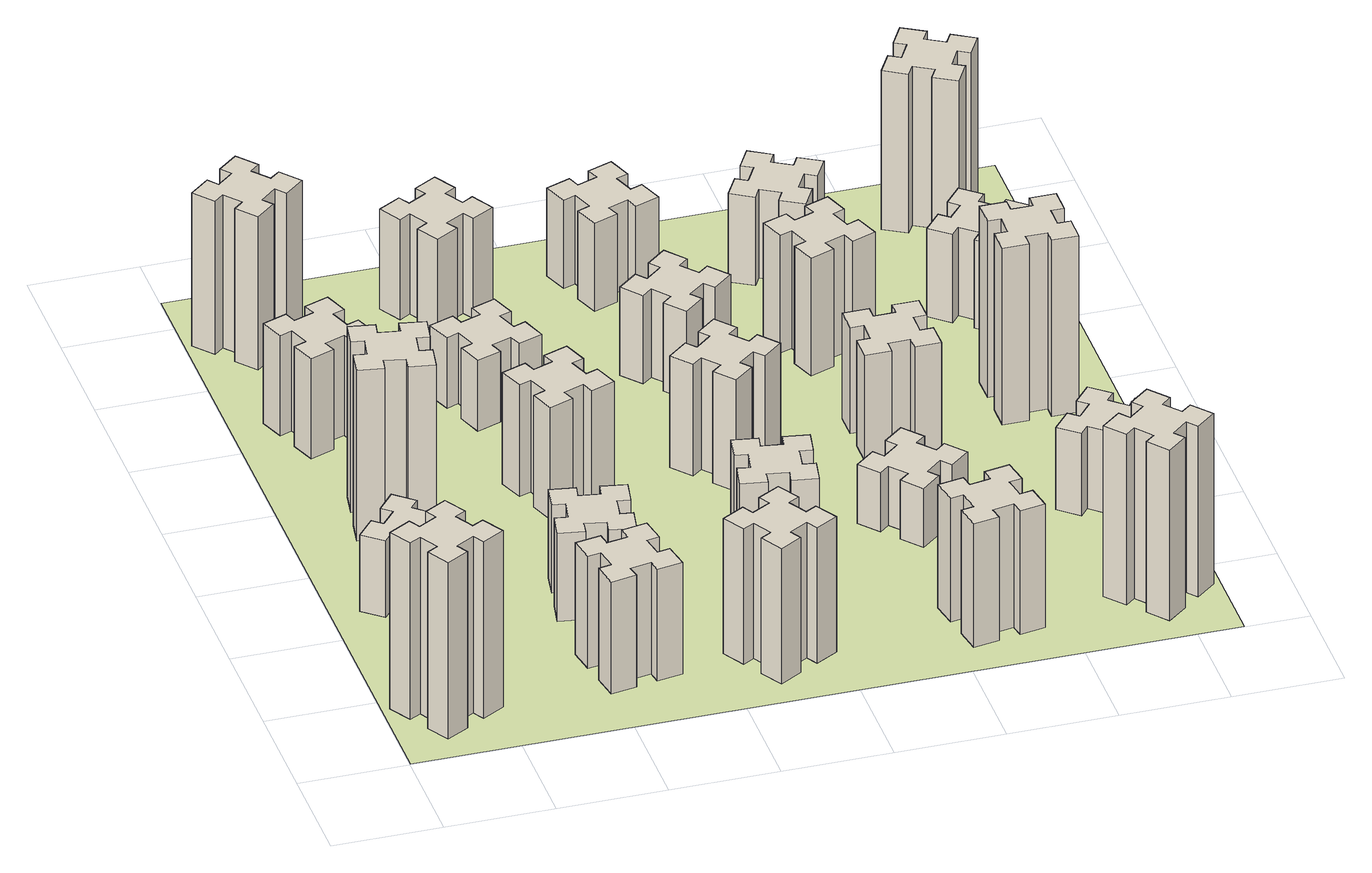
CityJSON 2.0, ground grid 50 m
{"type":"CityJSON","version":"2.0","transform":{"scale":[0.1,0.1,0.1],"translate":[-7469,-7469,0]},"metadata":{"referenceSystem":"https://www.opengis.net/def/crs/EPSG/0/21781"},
"CityObjects":{
"building1":{"type":"Building","attributes":{"class":"1000","function":"1000","usage":"1000","yearOfConstruction":2016,"roofType":"1000","measuredHeight":90,"storeysAboveGround":30,"storeysBelowGround":0},"geometry":[{"type":"Solid","lod":"1","boundaries":[[[[0,1,2,3,4,5,6,7,8,9,10,11,12,13,14,15,16,17,18,19]],[[17,16,20,21]],[[16,15,22,20]],[[15,14,23,22]],[[14,13,24,23]],[[13,12,25,24]],[[12,11,26,25]],[[11,10,27,26]],[[10,9,28,27]],[[9,8,29,28]],[[8,7,30,29]],[[7,6,31,30]],[[6,5,32,31]],[[5,4,33,32]],[[4,3,34,33]],[[3,2,35,34]],[[2,1,36,35]],[[1,0,37,36]],[[0,19,38,37]],[[19,18,39,38]],[[18,17,21,39]],[[24,25,26,27,28,29,30,31,32,33,34,35,36,37,38,39,21,20,22,23]]]]}]},
"building2":{"type":"Building","attributes":{"class":"1000","function":"1000","usage":"1000","yearOfConstruction":2016,"roofType":"1000","measuredHeight":39,"storeysAboveGround":30,"storeysBelowGround":0},"geometry":[{"type":"Solid","lod":"1","boundaries":[[[[40,41,42,43,44,45,46,47,48,49,50,51,52,53,54,55,56,57,58,59]],[[57,56,60,61]],[[56,55,62,60]],[[55,54,63,62]],[[54,53,64,63]],[[53,52,65,64]],[[52,51,66,65]],[[51,50,67,66]],[[50,49,68,67]],[[49,48,69,68]],[[48,47,70,69]],[[47,46,71,70]],[[46,45,72,71]],[[45,44,73,72]],[[44,43,74,73]],[[43,42,75,74]],[[42,41,76,75]],[[41,40,77,76]],[[40,59,78,77]],[[59,58,79,78]],[[58,57,61,79]],[[64,65,66,67,68,69,70,71,72,73,74,75,76,77,78,79,61,60,62,63]]]]}]},
"building3":{"type":"Building","attributes":{"class":"1000","function":"1000","usage":"1000","yearOfConstruction":2016,"roofType":"1000","measuredHeight":87,"storeysAboveGround":30,"storeysBelowGround":0},"geometry":[{"type":"Solid","lod":"1","boundaries":[[[[80,81,82,83,84,85,86,87,88,89,90,91,92,93,94,95,96,97,98,99]],[[97,96,100,101]],[[96,95,102,100]],[[95,94,103,102]],[[94,93,104,103]],[[93,92,105,104]],[[92,91,106,105]],[[91,90,107,106]],[[90,89,108,107]],[[89,88,109,108]],[[88,87,110,109]],[[87,86,111,110]],[[86,85,112,111]],[[85,84,113,112]],[[84,83,114,113]],[[83,82,115,114]],[[82,81,116,115]],[[81,80,117,116]],[[80,99,118,117]],[[99,98,119,118]],[[98,97,101,119]],[[104,105,106,107,108,109,110,111,112,113,114,115,116,117,118,119,101,100,102,103]]]]}]},
"building4":{"type":"Building","attributes":{"class":"1000","function":"1000","usage":"1000","yearOfConstruction":2016,"roofType":"1000","measuredHeight":51,"storeysAboveGround":30,"storeysBelowGround":0},"geometry":[{"type":"Solid","lod":"1","boundaries":[[[[120,121,122,123,124,125,126,127,128,129,130,131,132,133,134,135,136,137,138,139]],[[137,136,140,141]],[[136,135,142,140]],[[135,134,143,142]],[[134,133,144,143]],[[133,132,145,144]],[[132,131,146,145]],[[131,130,147,146]],[[130,129,148,147]],[[129,128,149,148]],[[128,127,150,149]],[[127,126,151,150]],[[126,125,152,151]],[[125,124,153,152]],[[124,123,154,153]],[[123,122,155,154]],[[122,121,156,155]],[[121,120,157,156]],[[120,139,158,157]],[[139,138,159,158]],[[138,137,141,159]],[[144,145,146,147,148,149,150,151,152,153,154,155,156,157,158,159,141,140,142,143]]]]}]},
"building5":{"type":"Building","attributes":{"class":"1000","function":"1000","usage":"1000","yearOfConstruction":2016,"roofType":"1000","measuredHeight":57,"storeysAboveGround":30,"storeysBelowGround":0},"geometry":[{"type":"Solid","lod":"1","boundaries":[[[[160,161,162,163,164,165,166,167,168,169,170,171,172,173,174,175,176,177,178,179]],[[177,176,180,181]],[[176,175,182,180]],[[175,174,183,182]],[[174,173,184,183]],[[173,172,185,184]],[[172,171,186,185]],[[171,170,187,186]],[[170,169,188,187]],[[169,168,189,188]],[[168,167,190,189]],[[167,166,191,190]],[[166,165,192,191]],[[165,164,193,192]],[[164,163,194,193]],[[163,162,195,194]],[[162,161,196,195]],[[161,160,197,196]],[[160,179,198,197]],[[179,178,199,198]],[[178,177,181,199]],[[184,185,186,187,188,189,190,191,192,193,194,195,196,197,198,199,181,180,182,183]]]]}]},
"building6":{"type":"Building","attributes":{"class":"1000","function":"1000","usage":"1000","yearOfConstruction":2016,"roofType":"1000","measuredHeight":78,"storeysAboveGround":30,"storeysBelowGround":0},"geometry":[{"type":"Solid","lod":"1","boundaries":[[[[200,201,202,203,204,205,206,207,208,209,210,211,212,213,214,215,216,217,218,219]],[[217,216,220,221]],[[216,215,222,220]],[[215,214,223,222]],[[214,213,224,223]],[[213,212,225,224]],[[212,211,226,225]],[[211,210,227,226]],[[210,209,228,227]],[[209,208,229,228]],[[208,207,230,229]],[[207,206,231,230]],[[206,205,232,231]],[[205,204,233,232]],[[204,203,234,233]],[[203,202,235,234]],[[202,201,236,235]],[[201,200,237,236]],[[200,219,238,237]],[[219,218,239,238]],[[218,217,221,239]],[[224,225,226,227,228,229,230,231,232,233,234,235,236,237,238,239,221,220,222,223]]]]}]},
"building7":{"type":"Building","attributes":{"class":"1000","function":"1000","usage":"1000","yearOfConstruction":2016,"roofType":"1000","measuredHeight":45,"storeysAboveGround":30,"storeysBelowGround":0},"geometry":[{"type":"Solid","lod":"1","boundaries":[[[[240,241,242,243,244,245,246,247,248,249,250,251,252,253,254,255,256,257,258,259]],[[257,256,260,261]],[[256,255,262,260]],[[255,254,263,262]],[[254,253,264,263]],[[253,252,265,264]],[[252,251,266,265]],[[251,250,267,266]],[[250,249,268,267]],[[249,248,269,268]],[[248,247,270,269]],[[247,246,271,270]],[[246,245,272,271]],[[245,244,273,272]],[[244,243,274,273]],[[243,242,275,274]],[[242,241,276,275]],[[241,240,277,276]],[[240,259,278,277]],[[259,258,279,278]],[[258,257,261,279]],[[264,265,266,267,268,269,270,271,272,273,274,275,276,277,278,279,261,260,262,263]]]]}]},
"building8":{"type":"Building","attributes":{"class":"1000","function":"1000","usage":"1000","yearOfConstruction":2016,"roofType":"1000","measuredHeight":57,"storeysAboveGround":30,"storeysBelowGround":0},"geometry":[{"type":"Solid","lod":"1","boundaries":[[[[280,281,282,283,284,285,286,287,288,289,290,291,292,293,294,295,296,297,298,299]],[[297,296,300,301]],[[296,295,302,300]],[[295,294,303,302]],[[294,293,304,303]],[[293,292,305,304]],[[292,291,306,305]],[[291,290,307,306]],[[290,289,308,307]],[[289,288,309,308]],[[288,287,310,309]],[[287,286,311,310]],[[286,285,312,311]],[[285,284,313,312]],[[284,283,314,313]],[[283,282,315,314]],[[282,281,316,315]],[[281,280,317,316]],[[280,299,318,317]],[[299,298,319,318]],[[298,297,301,319]],[[304,305,306,307,308,309,310,311,312,313,314,315,316,317,318,319,301,300,302,303]]]]}]},
"building9":{"type":"Building","attributes":{"class":"1000","function":"1000","usage":"1000","yearOfConstruction":2016,"roofType":"1000","measuredHeight":69,"storeysAboveGround":30,"storeysBelowGround":0},"geometry":[{"type":"Solid","lod":"1","boundaries":[[[[320,321,322,323,324,325,326,327,328,329,330,331,332,333,334,335,336,337,338,339]],[[337,336,340,341]],[[336,335,342,340]],[[335,334,343,342]],[[334,333,344,343]],[[333,332,345,344]],[[332,331,346,345]],[[331,330,347,346]],[[330,329,348,347]],[[329,328,349,348]],[[328,327,350,349]],[[327,326,351,350]],[[326,325,352,351]],[[325,324,353,352]],[[324,323,354,353]],[[323,322,355,354]],[[322,321,356,355]],[[321,320,357,356]],[[320,339,358,357]],[[339,338,359,358]],[[338,337,341,359]],[[344,345,346,347,348,349,350,351,352,353,354,355,356,357,358,359,341,340,342,343]]]]}]},
"building10":{"type":"Building","attributes":{"class":"1000","function":"1000","usage":"1000","yearOfConstruction":2016,"roofType":"1000","measuredHeight":36,"storeysAboveGround":30,"storeysBelowGround":0},"geometry":[{"type":"Solid","lod":"1","boundaries":[[[[360,361,362,363,364,365,366,367,368,369,370,371,372,373,374,375,376,377,378,379]],[[377,376,380,381]],[[376,375,382,380]],[[375,374,383,382]],[[374,373,384,383]],[[373,372,385,384]],[[372,371,386,385]],[[371,370,387,386]],[[370,369,388,387]],[[369,368,389,388]],[[368,367,390,389]],[[367,366,391,390]],[[366,365,392,391]],[[365,364,393,392]],[[364,363,394,393]],[[363,362,395,394]],[[362,361,396,395]],[[361,360,397,396]],[[360,379,398,397]],[[379,378,399,398]],[[378,377,381,399]],[[384,385,386,387,388,389,390,391,392,393,394,395,396,397,398,399,381,380,382,383]]]]}]},
"building11":{"type":"Building","attributes":{"class":"1000","function":"1000","usage":"1000","yearOfConstruction":2016,"roofType":"1000","measuredHeight":51,"storeysAboveGround":30,"storeysBelowGround":0},"geometry":[{"type":"Solid","lod":"1","boundaries":[[[[400,401,402,403,404,405,406,407,408,409,410,411,412,413,414,415,416,417,418,419]],[[417,416,420,421]],[[416,415,422,420]],[[415,414,423,422]],[[414,413,424,423]],[[413,412,425,424]],[[412,411,426,425]],[[411,410,427,426]],[[410,409,428,427]],[[409,408,429,428]],[[408,407,430,429]],[[407,406,431,430]],[[406,405,432,431]],[[405,404,433,432]],[[404,403,434,433]],[[403,402,435,434]],[[402,401,436,435]],[[401,400,437,436]],[[400,419,438,437]],[[419,418,439,438]],[[418,417,421,439]],[[424,425,426,427,428,429,430,431,432,433,434,435,436,437,438,439,421,420,422,423]]]]}]},
"building12":{"type":"Building","attributes":{"class":"1000","function":"1000","usage":"1000","yearOfConstruction":2016,"roofType":"1000","measuredHeight":48,"storeysAboveGround":30,"storeysBelowGround":0},"geometry":[{"type":"Solid","lod":"1","boundaries":[[[[440,441,442,443,444,445,446,447,448,449,450,451,452,453,454,455,456,457,458,459]],[[457,456,460,461]],[[456,455,462,460]],[[455,454,463,462]],[[454,453,464,463]],[[453,452,465,464]],[[452,451,466,465]],[[451,450,467,466]],[[450,449,468,467]],[[449,448,469,468]],[[448,447,470,469]],[[447,446,471,470]],[[446,445,472,471]],[[445,444,473,472]],[[444,443,474,473]],[[443,442,475,474]],[[442,441,476,475]],[[441,440,477,476]],[[440,459,478,477]],[[459,458,479,478]],[[458,457,461,479]],[[464,465,466,467,468,469,470,471,472,473,474,475,476,477,478,479,461,460,462,463]]]]}]},
"building13":{"type":"Building","attributes":{"class":"1000","function":"1000","usage":"1000","yearOfConstruction":2016,"roofType":"1000","measuredHeight":57,"storeysAboveGround":30,"storeysBelowGround":0},"geometry":[{"type":"Solid","lod":"1","boundaries":[[[[480,481,482,483,484,485,486,487,488,489,490,491,492,493,494,495,496,497,498,499]],[[497,496,500,501]],[[496,495,502,500]],[[495,494,503,502]],[[494,493,504,503]],[[493,492,505,504]],[[492,491,506,505]],[[491,490,507,506]],[[490,489,508,507]],[[489,488,509,508]],[[488,487,510,509]],[[487,486,511,510]],[[486,485,512,511]],[[485,484,513,512]],[[484,483,514,513]],[[483,482,515,514]],[[482,481,516,515]],[[481,480,517,516]],[[480,499,518,517]],[[499,498,519,518]],[[498,497,501,519]],[[504,505,506,507,508,509,510,511,512,513,514,515,516,517,518,519,501,500,502,503]]]]}]},
"building14":{"type":"Building","attributes":{"class":"1000","function":"1000","usage":"1000","yearOfConstruction":2016,"roofType":"1000","measuredHeight":45,"storeysAboveGround":30,"storeysBelowGround":0},"geometry":[{"type":"Solid","lod":"1","boundaries":[[[[520,521,522,523,524,525,526,527,528,529,530,531,532,533,534,535,536,537,538,539]],[[537,536,540,541]],[[536,535,542,540]],[[535,534,543,542]],[[534,533,544,543]],[[533,532,545,544]],[[532,531,546,545]],[[531,530,547,546]],[[530,529,548,547]],[[529,528,549,548]],[[528,527,550,549]],[[527,526,551,550]],[[526,525,552,551]],[[525,524,553,552]],[[524,523,554,553]],[[523,522,555,554]],[[522,521,556,555]],[[521,520,557,556]],[[520,539,558,557]],[[539,538,559,558]],[[538,537,541,559]],[[544,545,546,547,548,549,550,551,552,553,554,555,556,557,558,559,541,540,542,543]]]]}]},
"building15":{"type":"Building","attributes":{"class":"1000","function":"1000","usage":"1000","yearOfConstruction":2016,"roofType":"1000","measuredHeight":63,"storeysAboveGround":30,"storeysBelowGround":0},"geometry":[{"type":"Solid","lod":"1","boundaries":[[[[560,561,562,563,564,565,566,567,568,569,570,571,572,573,574,575,576,577,578,579]],[[577,576,580,581]],[[576,575,582,580]],[[575,574,583,582]],[[574,573,584,583]],[[573,572,585,584]],[[572,571,586,585]],[[571,570,587,586]],[[570,569,588,587]],[[569,568,589,588]],[[568,567,590,589]],[[567,566,591,590]],[[566,565,592,591]],[[565,564,593,592]],[[564,563,594,593]],[[563,562,595,594]],[[562,561,596,595]],[[561,560,597,596]],[[560,579,598,597]],[[579,578,599,598]],[[578,577,581,599]],[[584,585,586,587,588,589,590,591,592,593,594,595,596,597,598,599,581,580,582,583]]]]}]},
"building16":{"type":"Building","attributes":{"class":"1000","function":"1000","usage":"1000","yearOfConstruction":2016,"roofType":"1000","measuredHeight":45,"storeysAboveGround":30,"storeysBelowGround":0},"geometry":[{"type":"Solid","lod":"1","boundaries":[[[[600,601,602,603,604,605,606,607,608,609,610,611,612,613,614,615,616,617,618,619]],[[617,616,620,621]],[[616,615,622,620]],[[615,614,623,622]],[[614,613,624,623]],[[613,612,625,624]],[[612,611,626,625]],[[611,610,627,626]],[[610,609,628,627]],[[609,608,629,628]],[[608,607,630,629]],[[607,606,631,630]],[[606,605,632,631]],[[605,604,633,632]],[[604,603,634,633]],[[603,602,635,634]],[[602,601,636,635]],[[601,600,637,636]],[[600,619,638,637]],[[619,618,639,638]],[[618,617,621,639]],[[624,625,626,627,628,629,630,631,632,633,634,635,636,637,638,639,621,620,622,623]]]]}]},
"building17":{"type":"Building","attributes":{"class":"1000","function":"1000","usage":"1000","yearOfConstruction":2016,"roofType":"1000","measuredHeight":30,"storeysAboveGround":30,"storeysBelowGround":0},"geometry":[{"type":"Solid","lod":"1","boundaries":[[[[640,641,642,643,644,645,646,647,648,649,650,651,652,653,654,655,656,657,658,659]],[[657,656,660,661]],[[656,655,662,660]],[[655,654,663,662]],[[654,653,664,663]],[[653,652,665,664]],[[652,651,666,665]],[[651,650,667,666]],[[650,649,668,667]],[[649,648,669,668]],[[648,647,670,669]],[[647,646,671,670]],[[646,645,672,671]],[[645,644,673,672]],[[644,643,674,673]],[[643,642,675,674]],[[642,641,676,675]],[[641,640,677,676]],[[640,659,678,677]],[[659,658,679,678]],[[658,657,661,679]],[[664,665,666,667,668,669,670,671,672,673,674,675,676,677,678,679,661,660,662,663]]]]}]},
"building18":{"type":"Building","attributes":{"class":"1000","function":"1000","usage":"1000","yearOfConstruction":2016,"roofType":"1000","measuredHeight":54,"storeysAboveGround":30,"storeysBelowGround":0},"geometry":[{"type":"Solid","lod":"1","boundaries":[[[[680,681,682,683,684,685,686,687,688,689,690,691,692,693,694,695,696,697,698,699]],[[697,696,700,701]],[[696,695,702,700]],[[695,694,703,702]],[[694,693,704,703]],[[693,692,705,704]],[[692,691,706,705]],[[691,690,707,706]],[[690,689,708,707]],[[689,688,709,708]],[[688,687,710,709]],[[687,686,711,710]],[[686,685,712,711]],[[685,684,713,712]],[[684,683,714,713]],[[683,682,715,714]],[[682,681,716,715]],[[681,680,717,716]],[[680,699,718,717]],[[699,698,719,718]],[[698,697,701,719]],[[704,705,706,707,708,709,710,711,712,713,714,715,716,717,718,719,701,700,702,703]]]]}]},
"building19":{"type":"Building","attributes":{"class":"1000","function":"1000","usage":"1000","yearOfConstruction":2016,"roofType":"1000","measuredHeight":60,"storeysAboveGround":30,"storeysBelowGround":0},"geometry":[{"type":"Solid","lod":"1","boundaries":[[[[720,721,722,723,724,725,726,727,728,729,730,731,732,733,734,735,736,737,738,739]],[[737,736,740,741]],[[736,735,742,740]],[[735,734,743,742]],[[734,733,744,743]],[[733,732,745,744]],[[732,731,746,745]],[[731,730,747,746]],[[730,729,748,747]],[[729,728,749,748]],[[728,727,750,749]],[[727,726,751,750]],[[726,725,752,751]],[[725,724,753,752]],[[724,723,754,753]],[[723,722,755,754]],[[722,721,756,755]],[[721,720,757,756]],[[720,739,758,757]],[[739,738,759,758]],[[738,737,741,759]],[[744,745,746,747,748,749,750,751,752,753,754,755,756,757,758,759,741,740,742,743]]]]}]},
"building20":{"type":"Building","attributes":{"class":"1000","function":"1000","usage":"1000","yearOfConstruction":2016,"roofType":"1000","measuredHeight":87,"storeysAboveGround":30,"storeysBelowGround":0},"geometry":[{"type":"Solid","lod":"1","boundaries":[[[[760,761,762,763,764,765,766,767,768,769,770,771,772,773,774,775,776,777,778,779]],[[777,776,780,781]],[[776,775,782,780]],[[775,774,783,782]],[[774,773,784,783]],[[773,772,785,784]],[[772,771,786,785]],[[771,770,787,786]],[[770,769,788,787]],[[769,768,789,788]],[[768,767,790,789]],[[767,766,791,790]],[[766,765,792,791]],[[765,764,793,792]],[[764,763,794,793]],[[763,762,795,794]],[[762,761,796,795]],[[761,760,797,796]],[[760,779,798,797]],[[779,778,799,798]],[[778,777,781,799]],[[784,785,786,787,788,789,790,791,792,793,794,795,796,797,798,799,781,780,782,783]]]]}]},
"building21":{"type":"Building","attributes":{"class":"1000","function":"1000","usage":"1000","yearOfConstruction":2016,"roofType":"1000","measuredHeight":45,"storeysAboveGround":30,"storeysBelowGround":0},"geometry":[{"type":"Solid","lod":"1","boundaries":[[[[800,801,802,803,804,805,806,807,808,809,810,811,812,813,814,815,816,817,818,819]],[[817,816,820,821]],[[816,815,822,820]],[[815,814,823,822]],[[814,813,824,823]],[[813,812,825,824]],[[812,811,826,825]],[[811,810,827,826]],[[810,809,828,827]],[[809,808,829,828]],[[808,807,830,829]],[[807,806,831,830]],[[806,805,832,831]],[[805,804,833,832]],[[804,803,834,833]],[[803,802,835,834]],[[802,801,836,835]],[[801,800,837,836]],[[800,819,838,837]],[[819,818,839,838]],[[818,817,821,839]],[[824,825,826,827,828,829,830,831,832,833,834,835,836,837,838,839,821,820,822,823]]]]}]},
"building22":{"type":"Building","attributes":{"class":"1000","function":"1000","usage":"1000","yearOfConstruction":2016,"roofType":"1000","measuredHeight":42,"storeysAboveGround":30,"storeysBelowGround":0},"geometry":[{"type":"Solid","lod":"1","boundaries":[[[[840,841,842,843,844,845,846,847,848,849,850,851,852,853,854,855,856,857,858,859]],[[857,856,860,861]],[[856,855,862,860]],[[855,854,863,862]],[[854,853,864,863]],[[853,852,865,864]],[[852,851,866,865]],[[851,850,867,866]],[[850,849,868,867]],[[849,848,869,868]],[[848,847,870,869]],[[847,846,871,870]],[[846,845,872,871]],[[845,844,873,872]],[[844,843,874,873]],[[843,842,875,874]],[[842,841,876,875]],[[841,840,877,876]],[[840,859,878,877]],[[859,858,879,878]],[[858,857,861,879]],[[864,865,866,867,868,869,870,871,872,873,874,875,876,877,878,879,861,860,862,863]]]]}]},
"building23":{"type":"Building","attributes":{"class":"1000","function":"1000","usage":"1000","yearOfConstruction":2016,"roofType":"1000","measuredHeight":90,"storeysAboveGround":30,"storeysBelowGround":0},"geometry":[{"type":"Solid","lod":"1","boundaries":[[[[880,881,882,883,884,885,886,887,888,889,890,891,892,893,894,895,896,897,898,899]],[[897,896,900,901]],[[896,895,902,900]],[[895,894,903,902]],[[894,893,904,903]],[[893,892,905,904]],[[892,891,906,905]],[[891,890,907,906]],[[890,889,908,907]],[[889,888,909,908]],[[888,887,910,909]],[[887,886,911,910]],[[886,885,912,911]],[[885,884,913,912]],[[884,883,914,913]],[[883,882,915,914]],[[882,881,916,915]],[[881,880,917,916]],[[880,899,918,917]],[[899,898,919,918]],[[898,897,901,919]],[[904,905,906,907,908,909,910,911,912,913,914,915,916,917,918,919,901,900,902,903]]]]}]},
"building24":{"type":"Building","attributes":{"class":"1000","function":"1000","usage":"1000","yearOfConstruction":2016,"roofType":"1000","measuredHeight":45,"storeysAboveGround":30,"storeysBelowGround":0},"geometry":[{"type":"Solid","lod":"1","boundaries":[[[[920,921,922,923,924,925,926,927,928,929,930,931,932,933,934,935,936,937,938,939]],[[937,936,940,941]],[[936,935,942,940]],[[935,934,943,942]],[[934,933,944,943]],[[933,932,945,944]],[[932,931,946,945]],[[931,930,947,946]],[[930,929,948,947]],[[929,928,949,948]],[[928,927,950,949]],[[927,926,951,950]],[[926,925,952,951]],[[925,924,953,952]],[[924,923,954,953]],[[923,922,955,954]],[[922,921,956,955]],[[921,920,957,956]],[[920,939,958,957]],[[939,938,959,958]],[[938,937,941,959]],[[944,945,946,947,948,949,950,951,952,953,954,955,956,957,958,959,941,940,942,943]]]]}]},
"building25":{"type":"Building","attributes":{"class":"1000","function":"1000","usage":"1000","yearOfConstruction":2016,"roofType":"1000","measuredHeight":81,"storeysAboveGround":30,"storeysBelowGround":0},"geometry":[{"type":"Solid","lod":"1","boundaries":[[[[960,961,962,963,964,965,966,967,968,969,970,971,972,973,974,975,976,977,978,979]],[[977,976,980,981]],[[976,975,982,980]],[[975,974,983,982]],[[974,973,984,983]],[[973,972,985,984]],[[972,971,986,985]],[[971,970,987,986]],[[970,969,988,987]],[[969,968,989,988]],[[968,967,990,989]],[[967,966,991,990]],[[966,965,992,991]],[[965,964,993,992]],[[964,963,994,993]],[[963,962,995,994]],[[962,961,996,995]],[[961,960,997,996]],[[960,979,998,997]],[[979,978,999,998]],[[978,977,981,999]],[[984,985,986,987,988,989,990,991,992,993,994,995,996,997,998,999,981,980,982,983]]]]}]},
"landuse1":{"type":"LandUse","attributes":{"name":"plot1","function":"1010"},"geometry":[{"type":"MultiSurface","lod":"1","boundaries":[[[1000,1001,1002,1003]]]}]}
},
"vertices":[
[155,364,0],[205,277,0],[153,247,0],[213,143,0],[317,203,0],[287,255,0],[374,305,0],[404,253,0],[508,313,0],[448,417,0],[396,387,0],[346,474,0],[398,504,0],[338,608,0],[234,548,0],[264,496,0],[177,446,0],[147,498,0],[43,438,0],[103,334,0],[177,446,900],[147,498,900],[264,496,900],[234,548,900],[338,608,900],[398,504,900],[346,474,900],[396,387,900],[448,417,900],[508,313,900],[404,253,900],[374,305,900],[287,255,900],[317,203,900],[213,143,900],[153,247,900],[205,277,900],[155,364,900],[103,334,900],[43,438,900],
[323,1324,0],[259,1248,0],[213,1286,0],[136,1194,0],[228,1117,0],[266,1163,0],[343,1099,0],[304,1053,0],[396,976,0],[473,1068,0],[427,1106,0],[492,1183,0],[538,1144,0],[615,1236,0],[523,1313,0],[484,1267,0],[408,1332,0],[446,1378,0],[354,1455,0],[277,1363,0],[408,1332,390],[446,1378,390],[484,1267,390],[523,1313,390],[615,1236,390],[538,1144,390],[492,1183,390],[427,1106,390],[473,1068,390],[396,976,390],[304,1053,390],[343,1099,390],[266,1163,390],[228,1117,390],[136,1194,390],[213,1286,390],[259,1248,390],[323,1324,390],[277,1363,390],[354,1455,390],
[376,1924,0],[358,1825,0],[299,1836,0],[278,1717,0],[397,1697,0],[407,1756,0],[505,1738,0],[495,1679,0],[613,1658,0],[634,1777,0],[575,1787,0],[592,1885,0],[651,1875,0],[672,1993,0],[554,2014,0],[544,1955,0],[445,1972,0],[456,2031,0],[337,2052,0],[317,1934,0],[445,1972,870],[456,2031,870],[544,1955,870],[554,2014,870],[672,1993,870],[651,1875,870],[592,1885,870],[575,1787,870],[634,1777,870],[613,1658,870],[495,1679,870],[505,1738,870],[407,1756,870],[397,1697,870],[278,1717,870],[299,1836,870],[358,1825,870],[376,1924,870],[317,1934,870],[337,2052,870],
[385,2716,0],[291,2682,0],[270,2738,0],[157,2697,0],[199,2584,0],[255,2605,0],[289,2511,0],[233,2490,0],[274,2377,0],[387,2419,0],[366,2475,0],[460,2509,0],[480,2453,0],[593,2494,0],[552,2607,0],[496,2586,0],[462,2680,0],[518,2700,0],[477,2813,0],[364,2772,0],[462,2680,510],[518,2700,510],[496,2586,510],[552,2607,510],[593,2494,510],[480,2453,510],[460,2509,510],[366,2475,510],[387,2419,510],[274,2377,510],[233,2490,510],[289,2511,510],[255,2605,510],[199,2584,510],[157,2697,510],[270,2738,510],[291,2682,510],[385,2716,510],[364,2772,510],[477,2813,510],
[1085,358,0],[1184,376,0],[1194,317,0],[1312,337,0],[1291,456,0],[1232,445,0],[1215,544,0],[1274,554,0],[1253,672,0],[1135,651,0],[1145,592,0],[1047,575,0],[1037,634,0],[918,613,0],[939,495,0],[998,505,0],[1016,407,0],[957,397,0],[977,278,0],[1096,299,0],[1016,407,570],[957,397,570],[998,505,570],[939,495,570],[918,613,570],[1037,634,570],[1047,575,570],[1145,592,570],[1135,651,570],[1253,672,570],[1274,554,570],[1215,544,570],[1232,445,570],[1291,456,570],[1312,337,570],[1194,317,570],[1184,376,570],[1085,358,570],[1096,299,570],[977,278,570],
[308,3219,0],[384,3283,0],[423,3237,0],[515,3314,0],[438,3406,0],[392,3368,0],[327,3444,0],[373,3483,0],[296,3575,0],[204,3498,0],[243,3452,0],[166,3387,0],[128,3433,0],[36,3356,0],[113,3264,0],[159,3303,0],[223,3226,0],[177,3188,0],[254,3096,0],[346,3173,0],[223,3226,780],[177,3188,780],[159,3303,780],[113,3264,780],[36,3356,780],[128,3433,780],[166,3387,780],[243,3452,780],[204,3498,780],[296,3575,780],[373,3483,780],[327,3444,780],[392,3368,780],[438,3406,780],[515,3314,780],[423,3237,780],[384,3283,780],[308,3219,780],[346,3173,780],[254,3096,780],
[1047,916,0],[1145,898,0],[1135,839,0],[1253,818,0],[1274,937,0],[1215,947,0],[1232,1045,0],[1291,1035,0],[1312,1153,0],[1194,1174,0],[1184,1115,0],[1085,1132,0],[1096,1191,0],[977,1212,0],[957,1094,0],[1016,1084,0],[998,985,0],[939,996,0],[918,877,0],[1037,857,0],[998,985,450],[939,996,450],[1016,1084,450],[957,1094,450],[977,1212,450],[1096,1191,450],[1085,1132,450],[1184,1115,450],[1194,1174,450],[1312,1153,450],[1291,1035,450],[1232,1045,450],[1215,947,450],[1274,937,450],[1253,818,450],[1135,839,450],[1145,898,450],[1047,916,450],[1037,857,450],[918,877,450],
[1336,1846,0],[1302,1940,0],[1358,1960,0],[1317,2073,0],[1204,2032,0],[1225,1976,0],[1131,1942,0],[1110,1998,0],[997,1957,0],[1039,1844,0],[1095,1865,0],[1129,1771,0],[1073,1750,0],[1114,1637,0],[1227,1679,0],[1206,1735,0],[1300,1769,0],[1320,1713,0],[1433,1754,0],[1392,1867,0],[1300,1769,570],[1320,1713,570],[1206,1735,570],[1227,1679,570],[1114,1637,570],[1073,1750,570],[1129,1771,570],[1095,1865,570],[1039,1844,570],[997,1957,570],[1110,1998,570],[1131,1942,570],[1225,1976,570],[1204,2032,570],[1317,2073,570],[1358,1960,570],[1302,1940,570],[1336,1846,570],[1392,1867,570],[1433,1754,570],
[1744,496,0],[1657,446,0],[1627,498,0],[1523,438,0],[1583,334,0],[1635,364,0],[1685,277,0],[1633,247,0],[1693,143,0],[1797,203,0],[1767,255,0],[1854,305,0],[1884,253,0],[1988,313,0],[1928,417,0],[1876,387,0],[1826,474,0],[1878,504,0],[1818,608,0],[1714,548,0],[1826,474,690],[1878,504,690],[1876,387,690],[1928,417,690],[1988,313,690],[1884,253,690],[1854,305,690],[1767,255,690],[1797,203,690],[1693,143,690],[1633,247,690],[1685,277,690],[1635,364,690],[1583,334,690],[1523,438,690],[1627,498,690],[1657,446,690],[1744,496,690],[1714,548,690],[1818,608,690],
[1125,2716,0],[1031,2682,0],[1010,2738,0],[897,2697,0],[939,2584,0],[995,2605,0],[1029,2511,0],[973,2490,0],[1014,2377,0],[1127,2419,0],[1106,2475,0],[1200,2509,0],[1220,2453,0],[1333,2494,0],[1292,2607,0],[1236,2586,0],[1202,2680,0],[1258,2700,0],[1217,2813,0],[1104,2772,0],[1202,2680,360],[1258,2700,360],[1236,2586,360],[1292,2607,360],[1333,2494,360],[1220,2453,360],[1200,2509,360],[1106,2475,360],[1127,2419,360],[1014,2377,360],[973,2490,360],[1029,2511,360],[995,2605,360],[939,2584,360],[897,2697,360],[1010,2738,360],[1031,2682,360],[1125,2716,360],[1104,2772,360],[1217,2813,360],
[1104,3456,0],[1017,3406,0],[987,3458,0],[883,3398,0],[943,3294,0],[995,3324,0],[1045,3237,0],[993,3207,0],[1053,3103,0],[1157,3163,0],[1127,3215,0],[1214,3265,0],[1244,3213,0],[1348,3273,0],[1288,3377,0],[1236,3347,0],[1186,3434,0],[1238,3464,0],[1178,3568,0],[1074,3508,0],[1186,3434,510],[1238,3464,510],[1236,3347,510],[1288,3377,510],[1348,3273,510],[1244,3213,510],[1214,3265,510],[1127,3215,510],[1157,3163,510],[1053,3103,510],[993,3207,510],[1045,3237,510],[995,3324,510],[943,3294,510],[883,3398,510],[987,3458,510],[1017,3406,510],[1104,3456,510],[1074,3508,510],[1178,3568,510],
[2055,1047,0],[2072,1145,0],[2131,1135,0],[2152,1253,0],[2034,1274,0],[2024,1215,0],[1925,1232,0],[1936,1291,0],[1817,1312,0],[1797,1194,0],[1856,1184,0],[1838,1085,0],[1779,1096,0],[1758,977,0],[1877,957,0],[1887,1016,0],[1985,998,0],[1975,939,0],[2093,918,0],[2114,1037,0],[1985,998,480],[1975,939,480],[1887,1016,480],[1877,957,480],[1758,977,480],[1779,1096,480],[1838,1085,480],[1856,1184,480],[1797,1194,480],[1817,1312,480],[1936,1291,480],[1925,1232,480],[2024,1215,480],[2034,1274,480],[2152,1253,480],[2131,1135,480],[2072,1145,480],[2055,1047,480],[2114,1037,480],[2093,918,480],
[1839,1823,0],[1903,1746,0],[1857,1708,0],[1934,1616,0],[2026,1693,0],[1988,1739,0],[2064,1803,0],[2103,1757,0],[2195,1834,0],[2118,1926,0],[2072,1888,0],[2007,1964,0],[2053,2003,0],[1976,2095,0],[1884,2018,0],[1923,1972,0],[1846,1907,0],[1808,1953,0],[1716,1876,0],[1793,1784,0],[1846,1907,570],[1808,1953,570],[1923,1972,570],[1884,2018,570],[1976,2095,570],[2053,2003,570],[2007,1964,570],[2072,1888,570],[2118,1926,570],[2195,1834,570],[2103,1757,570],[2064,1803,570],[1988,1739,570],[2026,1693,570],[1934,1616,570],[1857,1708,570],[1903,1746,570],[1839,1823,570],[1793,1784,570],[1716,1876,570],
[1988,2479,0],[2064,2543,0],[2103,2497,0],[2195,2574,0],[2118,2666,0],[2072,2628,0],[2007,2704,0],[2053,2743,0],[1976,2835,0],[1884,2758,0],[1923,2712,0],[1846,2647,0],[1808,2693,0],[1716,2616,0],[1793,2524,0],[1839,2563,0],[1903,2486,0],[1857,2448,0],[1934,2356,0],[2026,2433,0],[1903,2486,450],[1857,2448,450],[1839,2563,450],[1793,2524,450],[1716,2616,450],[1808,2693,450],[1846,2647,450],[1923,2712,450],[1884,2758,450],[1976,2835,450],[2053,2743,450],[2007,2704,450],[2072,2628,450],[2118,2666,450],[2195,2574,450],[2103,2497,450],[2064,2543,450],[1988,2479,450],[2026,2433,450],[1934,2356,450],
[2665,258,0],[2764,276,0],[2774,217,0],[2892,237,0],[2871,356,0],[2812,345,0],[2795,444,0],[2854,454,0],[2833,572,0],[2715,551,0],[2725,492,0],[2627,475,0],[2617,534,0],[2498,513,0],[2519,395,0],[2578,405,0],[2596,307,0],[2537,297,0],[2557,178,0],[2676,199,0],[2596,307,630],[2537,297,630],[2578,405,630],[2519,395,630],[2498,513,630],[2617,534,630],[2627,475,630],[2725,492,630],[2715,551,630],[2833,572,630],[2854,454,630],[2795,444,630],[2812,345,630],[2871,356,630],[2892,237,630],[2774,217,630],[2764,276,630],[2665,258,630],[2676,199,630],[2557,178,630],
[1865,3456,0],[1771,3422,0],[1750,3478,0],[1637,3437,0],[1679,3324,0],[1735,3345,0],[1769,3251,0],[1713,3230,0],[1754,3117,0],[1867,3159,0],[1846,3215,0],[1940,3249,0],[1960,3193,0],[2073,3234,0],[2032,3347,0],[1976,3326,0],[1942,3420,0],[1998,3440,0],[1957,3553,0],[1844,3512,0],[1942,3420,450],[1998,3440,450],[1976,3326,450],[2032,3347,450],[2073,3234,450],[1960,3193,450],[1940,3249,450],[1846,3215,450],[1867,3159,450],[1754,3117,450],[1713,3230,450],[1769,3251,450],[1735,3345,450],[1679,3324,450],[1637,3437,450],[1750,3478,450],[1771,3422,450],[1865,3456,450],[1844,3512,450],[1957,3553,450],
[2628,1099,0],[2704,1163,0],[2743,1117,0],[2835,1194,0],[2758,1286,0],[2712,1248,0],[2647,1324,0],[2693,1363,0],[2616,1455,0],[2524,1378,0],[2563,1332,0],[2486,1267,0],[2448,1313,0],[2356,1236,0],[2433,1144,0],[2479,1183,0],[2543,1106,0],[2497,1068,0],[2574,976,0],[2666,1053,0],[2543,1106,300],[2497,1068,300],[2479,1183,300],[2433,1144,300],[2356,1236,300],[2448,1313,300],[2486,1267,300],[2563,1332,300],[2524,1378,300],[2616,1455,300],[2693,1363,300],[2647,1324,300],[2712,1248,300],[2758,1286,300],[2835,1194,300],[2743,1117,300],[2704,1163,300],[2628,1099,300],[2666,1053,300],[2574,976,300],
[2805,1805,0],[2805,1905,0],[2865,1905,0],[2865,2025,0],[2745,2025,0],[2745,1965,0],[2645,1965,0],[2645,2025,0],[2525,2025,0],[2525,1905,0],[2585,1905,0],[2585,1805,0],[2525,1805,0],[2525,1685,0],[2645,1685,0],[2645,1745,0],[2745,1745,0],[2745,1685,0],[2865,1685,0],[2865,1805,0],[2745,1745,540],[2745,1685,540],[2645,1745,540],[2645,1685,540],[2525,1685,540],[2525,1805,540],[2585,1805,540],[2585,1905,540],[2525,1905,540],[2525,2025,540],[2645,2025,540],[2645,1965,540],[2745,1965,540],[2745,2025,540],[2865,2025,540],[2865,1905,540],[2805,1905,540],[2805,1805,540],[2865,1805,540],[2865,1685,540],
[2586,2475,0],[2680,2509,0],[2700,2453,0],[2813,2494,0],[2772,2607,0],[2716,2586,0],[2682,2680,0],[2738,2700,0],[2697,2813,0],[2584,2772,0],[2605,2716,0],[2511,2682,0],[2490,2738,0],[2377,2697,0],[2419,2584,0],[2475,2605,0],[2509,2511,0],[2453,2490,0],[2494,2377,0],[2607,2419,0],[2509,2511,600],[2453,2490,600],[2475,2605,600],[2419,2584,600],[2377,2697,600],[2490,2738,600],[2511,2682,600],[2605,2716,600],[2584,2772,600],[2697,2813,600],[2738,2700,600],[2682,2680,600],[2716,2586,600],[2772,2607,600],[2813,2494,600],[2700,2453,600],[2680,2509,600],[2586,2475,600],[2607,2419,600],[2494,2377,600],
[3468,259,0],[3544,323,0],[3583,277,0],[3675,354,0],[3598,446,0],[3552,408,0],[3487,484,0],[3533,523,0],[3456,615,0],[3364,538,0],[3403,492,0],[3326,427,0],[3288,473,0],[3196,396,0],[3273,304,0],[3319,343,0],[3383,266,0],[3337,228,0],[3414,136,0],[3506,213,0],[3383,266,870],[3337,228,870],[3319,343,870],[3273,304,870],[3196,396,870],[3288,473,870],[3326,427,870],[3403,492,870],[3364,538,870],[3456,615,870],[3533,523,870],[3487,484,870],[3552,408,870],[3598,446,870],[3675,354,870],[3583,277,870],[3544,323,870],[3468,259,870],[3506,213,870],[3414,136,870],
[2497,3165,0],[2584,3115,0],[2554,3063,0],[2658,3003,0],[2718,3107,0],[2666,3137,0],[2716,3224,0],[2768,3194,0],[2828,3298,0],[2724,3358,0],[2694,3306,0],[2607,3356,0],[2637,3408,0],[2533,3468,0],[2473,3364,0],[2525,3334,0],[2475,3247,0],[2423,3277,0],[2363,3173,0],[2467,3113,0],[2475,3247,450],[2423,3277,450],[2525,3334,450],[2473,3364,450],[2533,3468,450],[2637,3408,450],[2607,3356,450],[2694,3306,450],[2724,3358,450],[2828,3298,450],[2768,3194,450],[2716,3224,450],[2666,3137,450],[2718,3107,450],[2658,3003,450],[2554,3063,450],[2584,3115,450],[2497,3165,450],[2467,3113,450],[2363,3173,450],
[3487,1006,0],[3552,1083,0],[3598,1044,0],[3675,1136,0],[3583,1213,0],[3544,1167,0],[3468,1232,0],[3506,1278,0],[3414,1355,0],[3337,1263,0],[3383,1224,0],[3319,1148,0],[3273,1186,0],[3196,1094,0],[3288,1017,0],[3326,1063,0],[3403,999,0],[3364,953,0],[3456,876,0],[3533,968,0],[3403,999,420],[3364,953,420],[3326,1063,420],[3288,1017,420],[3196,1094,420],[3273,1186,420],[3319,1148,420],[3383,1224,420],[3337,1263,420],[3414,1355,420],[3506,1278,420],[3468,1232,420],[3544,1167,420],[3583,1213,420],[3675,1136,420],[3598,1044,420],[3552,1083,420],[3487,1006,420],[3533,968,420],[3456,876,420],
[3225,2005,0],[3225,1905,0],[3165,1905,0],[3165,1785,0],[3285,1785,0],[3285,1845,0],[3385,1845,0],[3385,1785,0],[3505,1785,0],[3505,1905,0],[3445,1905,0],[3445,2005,0],[3505,2005,0],[3505,2125,0],[3385,2125,0],[3385,2065,0],[3285,2065,0],[3285,2125,0],[3165,2125,0],[3165,2005,0],[3285,2065,900],[3285,2125,900],[3385,2065,900],[3385,2125,900],[3505,2125,900],[3505,2005,900],[3445,2005,900],[3445,1905,900],[3505,1905,900],[3505,1785,900],[3385,1785,900],[3385,1845,900],[3285,1845,900],[3285,1785,900],[3165,1785,900],[3165,1905,900],[3225,1905,900],[3225,2005,900],[3165,2005,900],[3165,2125,900],
[3444,2747,0],[3368,2812,0],[3406,2858,0],[3314,2935,0],[3237,2843,0],[3283,2804,0],[3219,2728,0],[3173,2766,0],[3096,2674,0],[3188,2597,0],[3226,2643,0],[3303,2579,0],[3264,2533,0],[3356,2456,0],[3433,2548,0],[3387,2586,0],[3452,2663,0],[3498,2624,0],[3575,2716,0],[3483,2793,0],[3452,2663,450],[3498,2624,450],[3387,2586,450],[3433,2548,450],[3356,2456,450],[3264,2533,450],[3303,2579,450],[3226,2643,450],[3188,2597,450],[3096,2674,450],[3173,2766,450],[3219,2728,450],[3283,2804,450],[3237,2843,450],[3314,2935,450],[3406,2858,450],[3368,2812,450],[3444,2747,450],[3483,2793,450],[3575,2716,450],
[3237,3365,0],[3324,3315,0],[3294,3263,0],[3398,3203,0],[3458,3307,0],[3406,3337,0],[3456,3424,0],[3508,3394,0],[3568,3498,0],[3464,3558,0],[3434,3506,0],[3347,3556,0],[3377,3608,0],[3273,3668,0],[3213,3564,0],[3265,3534,0],[3215,3447,0],[3163,3477,0],[3103,3373,0],[3207,3313,0],[3215,3447,810],[3163,3477,810],[3265,3534,810],[3213,3564,810],[3273,3668,810],[3377,3608,810],[3347,3556,810],[3434,3506,810],[3464,3558,810],[3568,3498,810],[3508,3394,810],[3456,3424,810],[3406,3337,810],[3458,3307,810],[3398,3203,810],[3294,3263,810],[3324,3315,810],[3237,3365,810],[3207,3313,810],[3103,3373,810],
[5,3705,0],[3705,3705,0],[3705,5,0],[5,5,0]
]}
